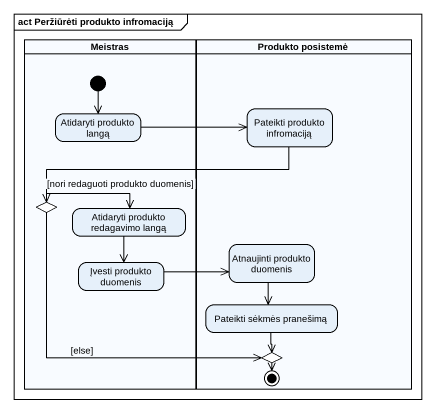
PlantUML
@startuml
mainframe act Peržiūrėti produkto infromaciją
hide empty description
state Meistras <<partition>> {
  state "Atidaryti produkto langą" as Atidaryti_produkto_langą
  state choice1 <<choice>>
  state "Atidaryti produkto redagavimo langą" as Atidaryti_produkto
  state "Įvesti produkto duomenis" as Įvesti_produkto_duomenis
  [*] --> Atidaryti_produkto_langą
}
state "Produkto posistemė" as Produkto_posistemė <<partition>> {
  state "Pateikti produkto infromaciją" as Pateikti_produkto
  state "Atnaujinti produkto duomenis" as Atnaujinti_produkto_duomenis
  state "Pateikti sėkmės pranešimą" as Pateikti_sėkmės_pranešimą
  state choice2 <<choice>>
  choice2 --> [*]
}
Atidaryti_produkto_langą -right-> Pateikti_produkto
Pateikti_produkto -left-> choice1
choice1 -right-> Atidaryti_produkto : [nori redaguoti produkto duomenis]
choice1 --> choice2 : [else]
Atidaryti_produkto --> Įvesti_produkto_duomenis
Atnaujinti_produkto_duomenis --> Pateikti_sėkmės_pranešimą
Įvesti_produkto_duomenis -right-> Atnaujinti_produkto_duomenis
Pateikti_sėkmės_pranešimą --> choice2
@enduml
